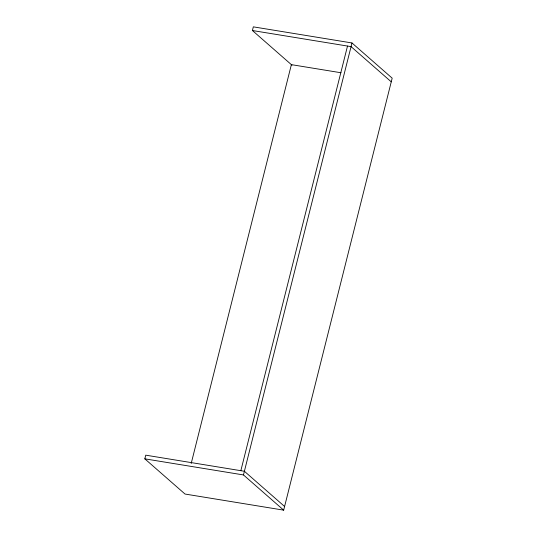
<?xml version="1.0" encoding="UTF-8"?>
<svg xmlns="http://www.w3.org/2000/svg" width="537" height="537" viewBox="0 0 537 537"><rect width="100%" height="100%" fill="white"/><g stroke="black" fill="none" stroke-linecap="round" stroke-linejoin="round"><path stroke-width="0.81" d="M291.98 65.178L252.41 30.522L253.33 26.85L351.977 42.96L392.178 78.16L283.67 510.15L185.023 494.04L144.822 458.84L145.749 455.168L244.395 471.271L284.59 506.478M191.192 463.491L291.376 64.648L340.988 72.75M240.845 470.694L347.506 46.048M283.67 510.15L243.469 474.943L351.977 42.96M252.41 30.522L351.057 46.632L391.251 81.832M144.822 458.84L243.469 474.943"/></g></svg>
